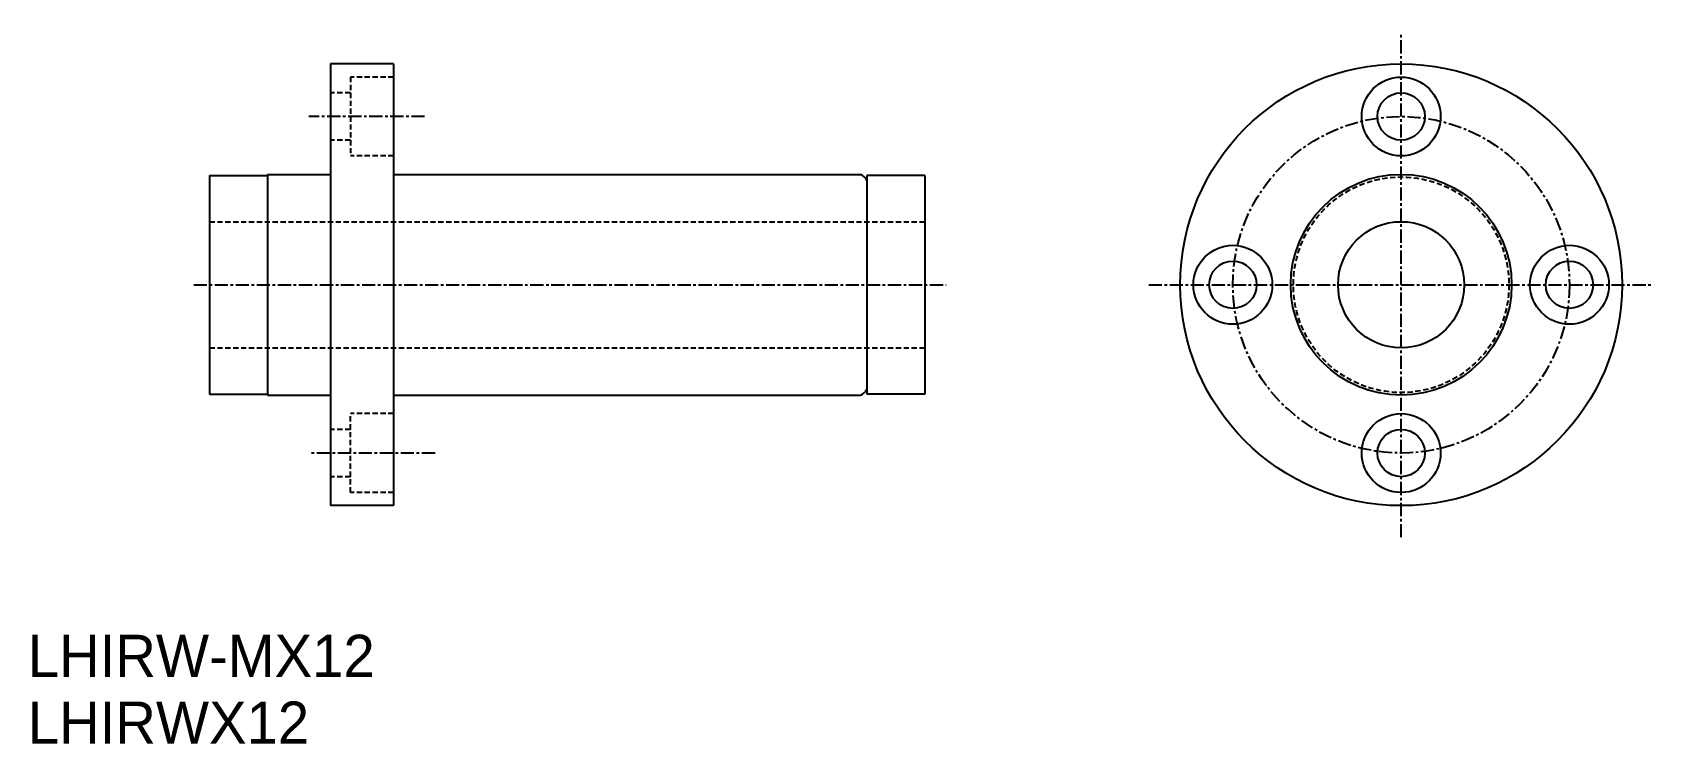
# Model space of a CAD drawing. Extents: x 252 to 406, y 133 to 201.
import ezdxf

# ---------------------------------------------------------------- set-up
doc = ezdxf.new("R2010")
doc.units = 0
doc.linetypes.add('CENTER', pattern=[2, 1.25, -0.25, 0.25, -0.25])
doc.linetypes.add('DASHED', pattern=[0.75, 0.5, -0.25])
doc.layers.get('0').update_dxf_attribs({"linetype": 'CONTINUOUS'})
doc.layers.add('CENTER', color=1, linetype='CENTER')

msp = doc.modelspace()

# ---------------------------------------------------------------- linework, layer by layer
at = {"color": 7, "linetype": 'CONTINUOUS'}
for p, q in [((280.21, 197.81), (280.21, 155.81)), ((286.21, 197.81), (280.21, 197.81)), ((286.21, 197.81), (286.21, 155.81)), ((268.71, 187.21), (274.21, 187.21)), ((268.71, 187.21), (268.71, 166.41)), ((274.21, 187.31), (280.21, 187.31)), ((274.21, 187.31), (274.21, 166.31)), ((286.21, 187.31), (330.61, 187.31)), ((336.71, 187.21), (331.21, 187.21)), ((331.21, 187.21), (331.21, 166.41)), ((336.71, 187.21), (336.71, 166.41)), ((268.71, 166.41), (274.21, 166.41)), ((274.21, 166.31), (280.21, 166.31)), ((286.21, 166.31), (330.61, 166.31)), ((336.71, 166.41), (331.21, 166.41)), ((286.21, 155.81), (280.21, 155.81))]:
    msp.add_line(p, q, dxfattribs=at)
at = {"color": 3, "linetype": 'DASHED'}
for p, q in [((286.21, 196.56), (282.11, 196.56)), ((282.11, 196.56), (282.11, 189.06)), ((282.11, 195.06), (280.21, 195.06)), ((282.11, 190.56), (280.21, 190.56)), ((286.21, 189.06), (282.11, 189.06)), ((268.71, 182.81), (336.71, 182.81)), ((268.71, 170.81), (336.71, 170.81)), ((286.21, 164.56), (282.11, 164.56)), ((282.11, 157.06), (282.11, 164.56)), ((282.11, 163.06), (280.21, 163.06)), ((282.11, 158.56), (280.21, 158.56)), ((286.21, 157.06), (282.11, 157.06))]:
    msp.add_line(p, q, dxfattribs=at)
at = {"color": 7, "linetype": 'CONTINUOUS'}
for centre, radius in [((382.01, 176.81), 21), ((382.01, 192.81), 3.75), ((382.01, 192.81), 2.25), ((382.01, 176.81), 10.5), ((382.01, 176.81), 6), ((366.01, 176.81), 3.75), ((398.01, 176.81), 3.75), ((366.01, 176.81), 2.25), ((398.01, 176.81), 2.25), ((382.01, 160.81), 3.75), ((382.01, 160.81), 2.25)]:
    msp.add_circle(centre, radius, dxfattribs=at)
at = {"color": 3, "linetype": 'DASHED'}
msp.add_circle((382.01, 176.81), 10.25, dxfattribs=at)
at = {"color": 7, "linetype": 'CONTINUOUS'}
for centre, start, end in [((330.06, 186.13), 27.7958, 64.6683), ((330.06, 167.48), 295.3317, 332.2042)]:
    msp.add_arc(centre, 1.3, start, end, dxfattribs=at)
at = {"layer": 'CENTER', "color": 1, "linetype": 'CENTER'}
for p, q in [((382.01, 152.81), (382.01, 200.81)), ((289.15, 192.81), (278.15, 192.81)), ((267.21, 176.81), (338.76, 176.81)), ((358.01, 176.81), (406.01, 176.81)), ((290.15, 160.81), (278.15, 160.81))]:
    msp.add_line(p, q, dxfattribs=at)
msp.add_circle((382.01, 176.81), 16, dxfattribs=at)

# ---------------------------------------------------------------- texts
at = {"color": 7, "linetype": 'CONTINUOUS'}
for s, p in [('LHIRW-MX12', (251.43, 139.53)), ('LHIRWX12', (251.43, 133.18))]:
    msp.add_text(s, height=4, dxfattribs=at).set_placement(p)

doc.saveas('drawing.dxf')
